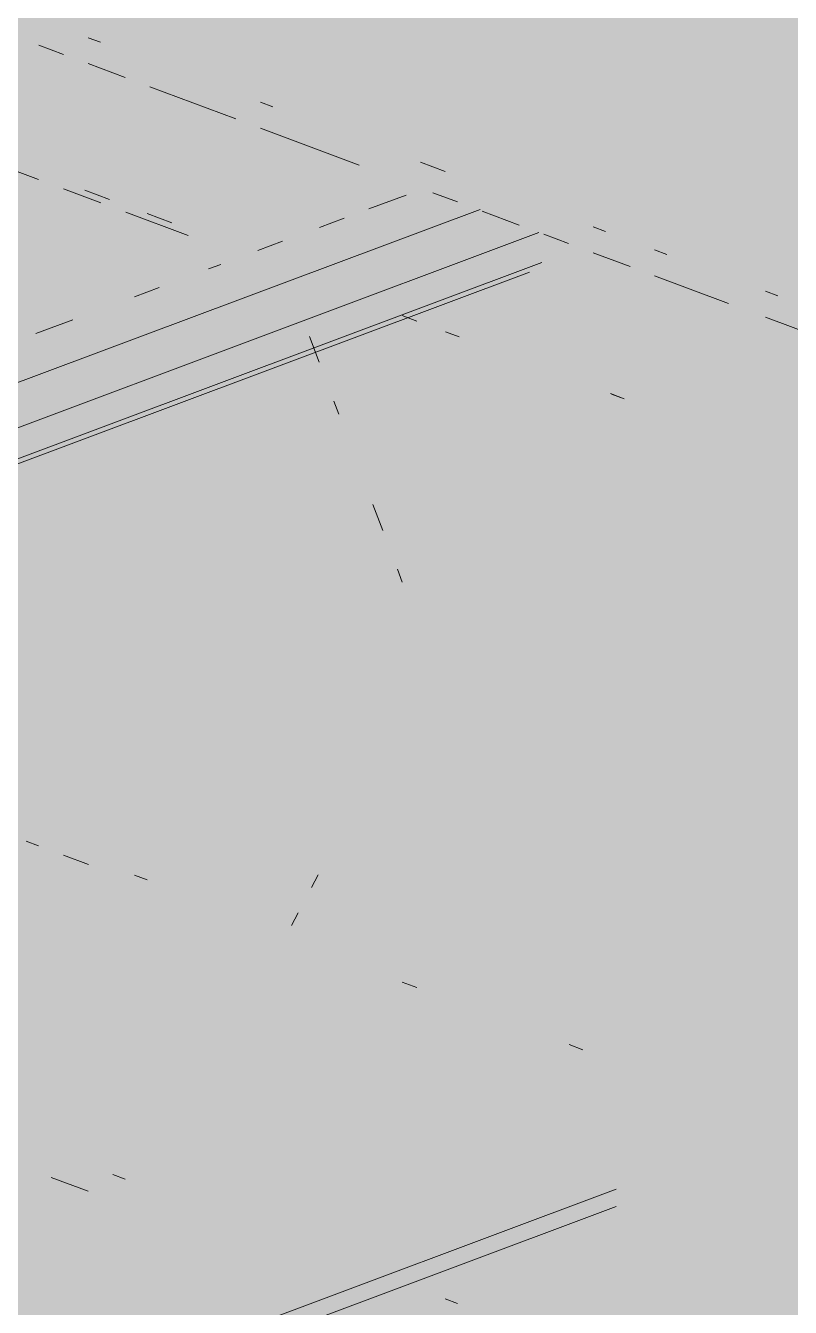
# Paper-space layout '03 3D Building and Roof' of a CAD drawing. Header units: millimetres. Extents: x 5 to 415, y 5 to 292.
# Drawn here: x 89.13 to 92.99, y 74.44 to 80.91 of the extents above; entities that cross this region are included whole.
import ezdxf

# ---------------------------------------------------------------- set-up
doc = ezdxf.new("R2010")
doc.units = ezdxf.units.MM
doc.layers.add('EXISTING', color=7, linetype='Continuous')
doc.layers.add('IMAGES', color=7, linetype='Continuous')

# ---------------------------------------------------------------- blocks, each defined once
blk = doc.blocks.new('SHEET_03')
at = {"layer": 'EXISTING', "color": 250, "lineweight": 9}
for p, q in [((89.3195, 80.7651), (89.1952, 80.8117)), ((89.4439, 80.8496), (89.506, 80.8263)), ((89.6304, 80.6486), (89.4439, 80.7185)), ((90.19, 80.439), (89.7548, 80.602)), ((90.3144, 80.5235), (90.3765, 80.5002)), ((90.8118, 80.2061), (90.3144, 80.3924)), ((91.1227, 80.2207), (91.247, 80.1741)), ((89.0046, 80.2043), (89.1934, 80.1336)), ((89.3192, 80.0865), (89.5079, 80.0158)), ((89.5523, 80.0325), (89.4265, 80.0796)), ((90.8618, 79.9848), (91.0488, 80.0548)), ((91.3092, 80.0197), (91.1848, 80.0663)), ((66.8128, 70.7631), (91.423, 79.9823)), ((89.6337, 79.9687), (89.9483, 79.8508)), ((89.8669, 79.9146), (89.7411, 79.9618)), ((91.6201, 79.9033), (91.4336, 79.9731)), ((90.6126, 79.8914), (90.7372, 79.9381)), ((91.7199, 79.8651), (67.4212, 70.7626)), ((91.8688, 79.8101), (91.7444, 79.8567)), ((91.9932, 79.8946), (92.0553, 79.8713)), ((90.3011, 79.7747), (90.4257, 79.8214)), ((92.304, 79.7782), (92.3662, 79.7549)), ((67.8719, 70.7746), (91.7345, 79.7136)), ((90.0519, 79.6814), (90.1142, 79.7047)), ((92.1797, 79.6936), (91.9932, 79.7635)), ((67.9339, 70.7723), (91.6718, 79.6647)), ((92.6771, 79.5073), (92.304, 79.6471)), ((89.6781, 79.5413), (89.8027, 79.588)), ((92.8636, 79.5685), (92.9258, 79.5452)), ((91.1039, 79.4179), (91.0298, 79.4457)), ((89.1796, 79.3546), (89.3665, 79.4246)), ((93.5476, 79.1812), (92.8636, 79.4374)), ((90.5607, 79.3408), (90.6101, 79.2101)), ((91.3168, 79.3382), (91.2474, 79.3642)), ((90.6842, 79.014), (90.7089, 78.9487)), ((92.1501, 79.026), (92.0806, 79.052)), ((92.0871, 79.0496), (92.1501, 79.026)), ((90.8817, 78.4912), (90.9311, 78.3604)), ((91.0051, 78.1643), (91.0298, 78.099)), ((89.1934, 76.7669), (89.1304, 76.7904)), ((89.445, 76.6726), (89.3192, 76.7198)), ((89.6782, 76.6186), (89.7411, 76.595)), ((90.6056, 76.6204), (90.5719, 76.5565)), ((90.5046, 76.4287), (90.4709, 76.3648)), ((91.0298, 76.0789), (91.1039, 76.0512)), ((91.8723, 75.7633), (91.9417, 75.7373)), ((89.5682, 75.1071), (89.6304, 75.0838)), ((89.4439, 75.0225), (89.2573, 75.0924)), ((83.0126, 71.6253), (92.11, 75.0332)), ((83.1995, 71.6079), (92.11, 74.9458)), ((91.247, 74.4782), (91.3092, 74.4549))]:
    blk.add_line(p, q, dxfattribs=at)
at = {"layer": 'IMAGES', "color": 7}
for points in [[(88.8119, 80.8), (89.1546, 80.8), (88.8119, 80.9714), (89.1546, 80.9714)], [(89.1546, 80.8), (89.4974, 80.8), (89.1546, 80.9714), (89.4974, 80.9714)], [(89.4974, 80.8), (90.8683, 80.8), (89.4974, 80.9714), (90.8683, 80.9714)], [(90.8683, 80.8), (91.3824, 80.8), (90.8683, 80.9714), (91.3824, 80.9714)], [(91.3824, 80.8), (91.5537, 80.8), (91.3824, 80.9714), (91.5537, 80.9714)], [(91.5537, 80.8), (92.0678, 80.8), (91.5537, 80.9714), (92.0678, 80.9714)], [(92.0678, 80.8), (92.4105, 80.8), (92.0678, 80.9714), (92.4105, 80.9714)], [(92.4105, 80.8), (92.5819, 80.8), (92.4105, 80.9714), (92.5819, 80.9714)], [(92.5819, 80.8), (106.1196, 80.8), (92.5819, 80.9714), (106.1196, 80.9714)], [(88.8119, 80.6286), (89.1546, 80.6286), (88.8119, 80.8), (89.1546, 80.8)], [(89.1546, 80.6286), (89.326, 80.6286), (89.1546, 80.8), (89.326, 80.8)], [(89.326, 80.6286), (89.4974, 80.6286), (89.326, 80.8), (89.4974, 80.8)], [(89.4974, 80.6286), (89.6687, 80.6286), (89.4974, 80.8), (89.6687, 80.8)], [(89.6687, 80.6286), (89.8401, 80.6286), (89.6687, 80.8), (89.8401, 80.8)], [(89.8401, 80.6286), (90.1828, 80.6286), (89.8401, 80.8), (90.1828, 80.8)], [(90.1828, 80.6286), (90.5255, 80.6286), (90.1828, 80.8), (90.5255, 80.8)], [(90.5255, 80.6286), (91.3824, 80.6286), (90.5255, 80.8), (91.3824, 80.8)], [(91.3824, 80.6286), (91.5537, 80.6286), (91.3824, 80.8), (91.5537, 80.8)], [(91.5537, 80.6286), (91.7251, 80.6286), (91.5537, 80.8), (91.7251, 80.8)], [(91.7251, 80.6286), (92.0678, 80.6286), (91.7251, 80.8), (92.0678, 80.8)], [(92.0678, 80.6286), (92.5819, 80.6286), (92.0678, 80.8), (92.5819, 80.8)], [(92.5819, 80.6286), (92.9246, 80.6286), (92.5819, 80.8), (92.9246, 80.8)], [(92.9246, 80.6286), (106.6337, 80.6286), (92.9246, 80.8), (106.6337, 80.8)], [(88.8119, 80.4571), (89.1546, 80.4571), (88.8119, 80.6286), (89.1546, 80.6286)], [(89.1546, 80.4571), (89.326, 80.4571), (89.1546, 80.6286), (89.326, 80.6286)], [(89.326, 80.4571), (89.4974, 80.4571), (89.326, 80.6286), (89.4974, 80.6286)], [(89.4974, 80.4571), (89.6687, 80.4571), (89.4974, 80.6286), (89.6687, 80.6286)], [(89.6687, 80.4571), (89.8401, 80.4571), (89.6687, 80.6286), (89.8401, 80.6286)], [(89.8401, 80.4571), (90.1828, 80.4571), (89.8401, 80.6286), (90.1828, 80.6286)], [(90.1828, 80.2857), (90.3542, 80.2857), (90.1828, 80.6286), (90.3542, 80.6286)], [(90.3542, 80.4571), (90.5255, 80.4571), (90.3542, 80.6286), (90.5255, 80.6286)], [(90.5255, 80.4571), (90.6969, 80.4571), (90.5255, 80.6286), (90.6969, 80.6286)], [(90.6969, 80.4571), (90.8683, 80.4571), (90.6969, 80.6286), (90.8683, 80.6286)], [(90.8683, 80.4571), (92.0678, 80.4571), (90.8683, 80.6286), (92.0678, 80.6286)], [(92.0678, 80.4571), (92.2392, 80.4571), (92.0678, 80.6286), (92.2392, 80.6286)], [(92.2392, 80.4571), (92.4105, 80.4571), (92.2392, 80.6286), (92.4105, 80.6286)], [(92.4105, 80.4571), (92.5819, 80.4571), (92.4105, 80.6286), (92.5819, 80.6286)], [(92.5819, 80.4571), (92.9246, 80.4571), (92.5819, 80.6286), (92.9246, 80.6286)], [(92.9246, 80.4571), (93.4387, 80.4571), (92.9246, 80.6286), (93.4387, 80.6286)], [(88.8119, 80.2857), (89.1546, 80.2857), (88.8119, 80.4571), (89.1546, 80.4571)], [(89.1546, 80.2857), (89.4974, 80.2857), (89.1546, 80.4571), (89.4974, 80.4571)], [(89.4974, 80.2857), (89.6687, 80.2857), (89.4974, 80.4571), (89.6687, 80.4571)], [(89.6687, 80.2857), (89.8401, 80.2857), (89.6687, 80.4571), (89.8401, 80.4571)], [(89.8401, 80.2857), (90.0115, 80.2857), (89.8401, 80.4571), (90.0115, 80.4571)], [(90.0115, 80.2857), (90.1828, 80.2857), (90.0115, 80.4571), (90.1828, 80.4571)], [(90.3542, 80.2857), (90.5255, 80.2857), (90.3542, 80.4571), (90.5255, 80.4571)], [(90.5255, 80.2857), (90.6969, 80.2857), (90.5255, 80.4571), (90.6969, 80.4571)], [(90.6969, 80.2857), (90.8683, 80.2857), (90.6969, 80.4571), (90.8683, 80.4571)], [(90.8683, 80.2857), (91.0396, 80.2857), (90.8683, 80.4571), (91.0396, 80.4571)], [(91.0396, 80.2857), (91.3824, 80.2857), (91.0396, 80.4571), (91.3824, 80.4571)], [(91.3824, 80.2857), (92.2392, 80.2857), (91.3824, 80.4571), (92.2392, 80.4571)], [(92.2392, 80.2857), (92.5819, 80.2857), (92.2392, 80.4571), (92.5819, 80.4571)], [(92.5819, 80.2857), (92.9246, 80.2857), (92.5819, 80.4571), (92.9246, 80.4571)], [(92.9246, 80.2857), (93.096, 80.2857), (92.9246, 80.4571), (93.096, 80.4571)], [(88.8119, 80.1143), (89.1546, 80.1143), (88.8119, 80.2857), (89.1546, 80.2857)], [(89.1546, 80.1143), (89.326, 80.1143), (89.1546, 80.2857), (89.326, 80.2857)], [(89.326, 80.1143), (89.6687, 80.1143), (89.326, 80.2857), (89.6687, 80.2857)], [(89.6687, 80.1143), (90.0115, 80.1143), (89.6687, 80.2857), (90.0115, 80.2857)], [(90.0115, 80.1143), (90.1828, 80.1143), (90.0115, 80.2857), (90.1828, 80.2857)], [(90.1828, 80.1143), (90.3542, 80.1143), (90.1828, 80.2857), (90.3542, 80.2857)], [(90.3542, 80.1143), (90.5255, 80.1143), (90.3542, 80.2857), (90.5255, 80.2857)], [(90.5255, 80.1143), (90.6969, 80.1143), (90.5255, 80.2857), (90.6969, 80.2857)], [(90.6969, 80.1143), (90.8683, 80.1143), (90.6969, 80.2857), (90.8683, 80.2857)], [(90.8683, 80.1143), (91.0396, 80.1143), (90.8683, 80.2857), (91.0396, 80.2857)], [(91.0396, 79.9429), (91.211, 79.9429), (91.0396, 80.2857), (91.211, 80.2857)], [(91.211, 80.1143), (91.3824, 80.1143), (91.211, 80.2857), (91.3824, 80.2857)], [(91.3824, 80.1143), (91.5537, 80.1143), (91.3824, 80.2857), (91.5537, 80.2857)], [(91.5537, 80.1143), (91.8964, 80.1143), (91.5537, 80.2857), (91.8964, 80.2857)], [(91.8964, 80.1143), (92.9246, 80.1143), (91.8964, 80.2857), (92.9246, 80.2857)], [(92.9246, 80.1143), (93.096, 80.1143), (92.9246, 80.2857), (93.096, 80.2857)], [(88.8119, 79.9429), (89.4974, 79.9429), (88.8119, 80.1143), (89.4974, 80.1143)], [(89.4974, 79.9429), (89.6687, 79.9429), (89.4974, 80.1143), (89.6687, 80.1143)], [(89.6687, 79.9429), (89.8401, 79.9429), (89.6687, 80.1143), (89.8401, 80.1143)], [(89.8401, 79.9429), (90.0115, 79.9429), (89.8401, 80.1143), (90.0115, 80.1143)], [(90.0115, 79.9429), (90.1828, 79.9429), (90.0115, 80.1143), (90.1828, 80.1143)], [(90.1828, 79.9429), (90.3542, 79.9429), (90.1828, 80.1143), (90.3542, 80.1143)], [(90.3542, 79.9429), (90.5255, 79.9429), (90.3542, 80.1143), (90.5255, 80.1143)], [(90.5255, 79.9429), (90.8683, 79.9429), (90.5255, 80.1143), (90.8683, 80.1143)], [(90.8683, 79.9429), (91.0396, 79.9429), (90.8683, 80.1143), (91.0396, 80.1143)], [(91.211, 79.9429), (91.3824, 79.9429), (91.211, 80.1143), (91.3824, 80.1143)], [(91.3824, 79.9429), (91.5537, 79.9429), (91.3824, 80.1143), (91.5537, 80.1143)], [(91.5537, 79.9429), (91.8964, 79.9429), (91.5537, 80.1143), (91.8964, 80.1143)], [(91.8964, 79.9429), (92.0678, 79.9429), (91.8964, 80.1143), (92.0678, 80.1143)], [(92.0678, 79.9429), (92.2392, 79.9429), (92.0678, 80.1143), (92.2392, 80.1143)], [(92.2392, 79.9429), (92.4105, 79.9429), (92.2392, 80.1143), (92.4105, 80.1143)], [(92.4105, 79.9429), (93.2674, 79.9429), (92.4105, 80.1143), (93.2674, 80.1143)], [(88.9833, 79.7714), (89.1546, 79.7714), (88.9833, 79.9429), (89.1546, 79.9429)], [(89.1546, 79.7714), (89.326, 79.7714), (89.1546, 79.9429), (89.326, 79.9429)], [(89.326, 79.7714), (89.4974, 79.7714), (89.326, 79.9429), (89.4974, 79.9429)], [(89.4974, 79.7714), (89.6687, 79.7714), (89.4974, 79.9429), (89.6687, 79.9429)], [(89.6687, 79.7714), (89.8401, 79.7714), (89.6687, 79.9429), (89.8401, 79.9429)], [(89.8401, 79.7714), (90.0115, 79.7714), (89.8401, 79.9429), (90.0115, 79.9429)], [(90.0115, 79.7714), (90.1828, 79.7714), (90.0115, 79.9429), (90.1828, 79.9429)], [(90.1828, 79.7714), (90.5255, 79.7714), (90.1828, 79.9429), (90.5255, 79.9429)], [(90.5255, 79.7714), (90.6969, 79.7714), (90.5255, 79.9429), (90.6969, 79.9429)], [(90.6969, 79.7714), (90.8683, 79.7714), (90.6969, 79.9429), (90.8683, 79.9429)], [(90.8683, 79.7714), (91.211, 79.7714), (90.8683, 79.9429), (91.211, 79.9429)], [(91.211, 79.6), (91.5537, 79.6), (91.211, 79.9429), (91.5537, 79.9429)], [(91.5537, 79.7714), (91.7251, 79.7714), (91.5537, 79.9429), (91.7251, 79.9429)], [(91.7251, 79.7714), (92.0678, 79.7714), (91.7251, 79.9429), (92.0678, 79.9429)], [(92.0678, 79.7714), (92.4105, 79.7714), (92.0678, 79.9429), (92.4105, 79.9429)], [(92.4105, 79.7714), (92.5819, 79.7714), (92.4105, 79.9429), (92.5819, 79.9429)], [(92.5819, 79.7714), (93.7814, 79.7714), (92.5819, 79.9429), (93.7814, 79.9429)], [(88.9833, 79.6), (89.4974, 79.6), (88.9833, 79.7714), (89.4974, 79.7714)], [(89.4974, 79.6), (89.6687, 79.6), (89.4974, 79.7714), (89.6687, 79.7714)], [(89.6687, 79.6), (89.8401, 79.6), (89.6687, 79.7714), (89.8401, 79.7714)], [(89.8401, 79.4286), (90.0115, 79.4286), (89.8401, 79.7714), (90.0115, 79.7714)], [(90.0115, 79.6), (90.1828, 79.6), (90.0115, 79.7714), (90.1828, 79.7714)], [(90.1828, 79.6), (90.3542, 79.6), (90.1828, 79.7714), (90.3542, 79.7714)], [(90.3542, 79.6), (90.5255, 79.6), (90.3542, 79.7714), (90.5255, 79.7714)], [(90.5255, 79.4286), (90.8683, 79.4286), (90.5255, 79.7714), (90.8683, 79.7714)], [(90.8683, 79.6), (91.0396, 79.6), (90.8683, 79.7714), (91.0396, 79.7714)], [(91.0396, 79.6), (91.211, 79.6), (91.0396, 79.7714), (91.211, 79.7714)], [(91.5537, 79.6), (91.7251, 79.6), (91.5537, 79.7714), (91.7251, 79.7714)], [(91.7251, 79.6), (91.8964, 79.6), (91.7251, 79.7714), (91.8964, 79.7714)], [(91.8964, 79.6), (92.0678, 79.6), (91.8964, 79.7714), (92.0678, 79.7714)], [(92.0678, 79.6), (92.2392, 79.6), (92.0678, 79.7714), (92.2392, 79.7714)], [(92.2392, 79.6), (92.5819, 79.6), (92.2392, 79.7714), (92.5819, 79.7714)], [(92.5819, 79.6), (92.7533, 79.6), (92.5819, 79.7714), (92.7533, 79.7714)], [(92.7533, 79.6), (94.2955, 79.6), (92.7533, 79.7714), (94.2955, 79.7714)], [(88.8119, 79.4286), (89.1546, 79.4286), (88.8119, 79.6), (89.1546, 79.6)], [(89.1546, 79.4286), (89.326, 79.4286), (89.1546, 79.6), (89.326, 79.6)], [(89.326, 79.4286), (89.4974, 79.4286), (89.326, 79.6), (89.4974, 79.6)], [(89.4974, 79.4286), (89.6687, 79.4286), (89.4974, 79.6), (89.6687, 79.6)], [(89.6687, 79.4286), (89.8401, 79.4286), (89.6687, 79.6), (89.8401, 79.6)], [(90.0115, 79.4286), (90.5255, 79.4286), (90.0115, 79.6), (90.5255, 79.6)], [(90.8683, 79.4286), (91.5537, 79.4286), (90.8683, 79.6), (91.5537, 79.6)], [(91.5537, 79.4286), (91.7251, 79.4286), (91.5537, 79.6), (91.7251, 79.6)], [(91.7251, 79.4286), (91.8964, 79.4286), (91.7251, 79.6), (91.8964, 79.6)], [(91.8964, 79.4286), (92.0678, 79.4286), (91.8964, 79.6), (92.0678, 79.6)], [(92.0678, 79.4286), (92.2392, 79.4286), (92.0678, 79.6), (92.2392, 79.6)], [(92.2392, 79.4286), (92.4105, 79.4286), (92.2392, 79.6), (92.4105, 79.6)], [(92.4105, 79.4286), (92.7533, 79.4286), (92.4105, 79.6), (92.7533, 79.6)], [(92.7533, 79.4286), (92.9246, 79.4286), (92.7533, 79.6), (92.9246, 79.6)], [(92.9246, 79.4286), (93.096, 79.4286), (92.9246, 79.6), (93.096, 79.6)], [(88.9833, 79.2571), (89.1546, 79.2571), (88.9833, 79.4286), (89.1546, 79.4286)], [(89.1546, 79.2571), (89.4974, 79.2571), (89.1546, 79.4286), (89.4974, 79.4286)], [(89.4974, 79.2571), (89.6687, 79.2571), (89.4974, 79.4286), (89.6687, 79.4286)], [(89.6687, 79.2571), (90.1828, 79.2571), (89.6687, 79.4286), (90.1828, 79.4286)], [(90.1828, 79.2571), (90.3542, 79.2571), (90.1828, 79.4286), (90.3542, 79.4286)], [(90.3542, 79.2571), (90.5255, 79.2571), (90.3542, 79.4286), (90.5255, 79.4286)], [(90.5255, 79.2571), (90.8683, 79.2571), (90.5255, 79.4286), (90.8683, 79.4286)], [(90.8683, 79.2571), (91.3824, 79.2571), (90.8683, 79.4286), (91.3824, 79.4286)], [(91.3824, 79.2571), (91.5537, 79.2571), (91.3824, 79.4286), (91.5537, 79.4286)], [(91.5537, 79.2571), (91.8964, 79.2571), (91.5537, 79.4286), (91.8964, 79.4286)], [(91.8964, 79.2571), (92.2392, 79.2571), (91.8964, 79.4286), (92.2392, 79.4286)], [(92.2392, 79.2571), (92.5819, 79.2571), (92.2392, 79.4286), (92.5819, 79.4286)], [(92.5819, 79.2571), (92.9246, 79.2571), (92.5819, 79.4286), (92.9246, 79.4286)], [(92.9246, 79.2571), (93.096, 79.2571), (92.9246, 79.4286), (93.096, 79.4286)], [(88.9833, 79.0857), (89.326, 79.0857), (88.9833, 79.2571), (89.326, 79.2571)], [(89.326, 78.9143), (89.4974, 78.9143), (89.326, 79.2571), (89.4974, 79.2571)], [(89.4974, 79.0857), (89.8401, 79.0857), (89.4974, 79.2571), (89.8401, 79.2571)], [(89.8401, 79.0857), (90.1828, 79.0857), (89.8401, 79.2571), (90.1828, 79.2571)], [(90.1828, 79.0857), (90.6969, 79.0857), (90.1828, 79.2571), (90.6969, 79.2571)], [(90.6969, 79.0857), (90.8683, 79.0857), (90.6969, 79.2571), (90.8683, 79.2571)], [(90.8683, 79.0857), (91.0396, 79.0857), (90.8683, 79.2571), (91.0396, 79.2571)], [(91.0396, 79.0857), (91.211, 79.0857), (91.0396, 79.2571), (91.211, 79.2571)], [(91.211, 79.0857), (91.3824, 79.0857), (91.211, 79.2571), (91.3824, 79.2571)], [(91.3824, 79.0857), (91.7251, 79.0857), (91.3824, 79.2571), (91.7251, 79.2571)], [(91.7251, 79.0857), (91.8964, 79.0857), (91.7251, 79.2571), (91.8964, 79.2571)], [(91.8964, 79.0857), (92.0678, 79.0857), (91.8964, 79.2571), (92.0678, 79.2571)], [(92.0678, 79.0857), (92.2392, 79.0857), (92.0678, 79.2571), (92.2392, 79.2571)], [(92.2392, 79.0857), (92.4105, 79.0857), (92.2392, 79.2571), (92.4105, 79.2571)], [(92.4105, 79.0857), (92.9246, 79.0857), (92.4105, 79.2571), (92.9246, 79.2571)], [(92.9246, 79.0857), (93.096, 79.0857), (92.9246, 79.2571), (93.096, 79.2571)], [(88.9833, 78.7429), (89.1546, 78.7429), (88.9833, 79.0857), (89.1546, 79.0857)], [(89.1546, 78.9143), (89.326, 78.9143), (89.1546, 79.0857), (89.326, 79.0857)], [(89.4974, 78.9143), (90.1828, 78.9143), (89.4974, 79.0857), (90.1828, 79.0857)], [(90.1828, 78.9143), (90.3542, 78.9143), (90.1828, 79.0857), (90.3542, 79.0857)], [(90.3542, 78.9143), (90.6969, 78.9143), (90.3542, 79.0857), (90.6969, 79.0857)], [(90.6969, 78.9143), (90.8683, 78.9143), (90.6969, 79.0857), (90.8683, 79.0857)], [(90.8683, 78.9143), (91.0396, 78.9143), (90.8683, 79.0857), (91.0396, 79.0857)], [(91.0396, 78.9143), (91.211, 78.9143), (91.0396, 79.0857), (91.211, 79.0857)], [(91.211, 78.9143), (91.3824, 78.9143), (91.211, 79.0857), (91.3824, 79.0857)], [(91.3824, 78.9143), (91.5537, 78.9143), (91.3824, 79.0857), (91.5537, 79.0857)], [(91.5537, 78.9143), (91.7251, 78.9143), (91.5537, 79.0857), (91.7251, 79.0857)], [(91.7251, 78.9143), (91.8964, 78.9143), (91.7251, 79.0857), (91.8964, 79.0857)], [(91.8964, 78.9143), (92.0678, 78.9143), (91.8964, 79.0857), (92.0678, 79.0857)], [(92.0678, 78.9143), (92.4105, 78.9143), (92.0678, 79.0857), (92.4105, 79.0857)], [(92.4105, 78.9143), (92.5819, 78.9143), (92.4105, 79.0857), (92.5819, 79.0857)], [(92.5819, 78.9143), (92.7533, 78.9143), (92.5819, 79.0857), (92.7533, 79.0857)], [(92.7533, 78.9143), (92.9246, 78.9143), (92.7533, 79.0857), (92.9246, 79.0857)], [(92.9246, 78.9143), (93.096, 78.9143), (92.9246, 79.0857), (93.096, 79.0857)], [(89.1546, 78.7429), (89.6687, 78.7429), (89.1546, 78.9143), (89.6687, 78.9143)], [(89.6687, 78.7429), (89.8401, 78.7429), (89.6687, 78.9143), (89.8401, 78.9143)], [(89.8401, 78.7429), (90.0115, 78.7429), (89.8401, 78.9143), (90.0115, 78.9143)], [(90.0115, 78.7429), (90.1828, 78.7429), (90.0115, 78.9143), (90.1828, 78.9143)], [(90.1828, 78.7429), (90.3542, 78.7429), (90.1828, 78.9143), (90.3542, 78.9143)], [(90.3542, 78.7429), (90.5255, 78.7429), (90.3542, 78.9143), (90.5255, 78.9143)], [(90.5255, 78.7429), (90.6969, 78.7429), (90.5255, 78.9143), (90.6969, 78.9143)], [(90.6969, 78.7429), (90.8683, 78.7429), (90.6969, 78.9143), (90.8683, 78.9143)], [(90.8683, 78.7429), (91.0396, 78.7429), (90.8683, 78.9143), (91.0396, 78.9143)], [(91.0396, 78.7429), (91.5537, 78.7429), (91.0396, 78.9143), (91.5537, 78.9143)], [(91.5537, 78.7429), (91.8964, 78.7429), (91.5537, 78.9143), (91.8964, 78.9143)], [(91.8964, 78.7429), (92.0678, 78.7429), (91.8964, 78.9143), (92.0678, 78.9143)], [(92.0678, 78.7429), (92.2392, 78.7429), (92.0678, 78.9143), (92.2392, 78.9143)], [(92.2392, 78.7429), (92.4105, 78.7429), (92.2392, 78.9143), (92.4105, 78.9143)], [(92.4105, 78.7429), (92.5819, 78.7429), (92.4105, 78.9143), (92.5819, 78.9143)], [(92.5819, 78.7429), (92.9246, 78.7429), (92.5819, 78.9143), (92.9246, 78.9143)], [(92.9246, 78.7429), (93.2674, 78.7429), (92.9246, 78.9143), (93.2674, 78.9143)], [(88.6405, 78.5714), (89.1546, 78.5714), (88.6405, 78.7429), (89.1546, 78.7429)], [(89.1546, 78.5714), (89.4974, 78.5714), (89.1546, 78.7429), (89.4974, 78.7429)], [(89.4974, 78.5714), (89.6687, 78.5714), (89.4974, 78.7429), (89.6687, 78.7429)], [(89.6687, 78.5714), (89.8401, 78.5714), (89.6687, 78.7429), (89.8401, 78.7429)], [(89.8401, 78.5714), (90.0115, 78.5714), (89.8401, 78.7429), (90.0115, 78.7429)], [(90.0115, 78.5714), (90.1828, 78.5714), (90.0115, 78.7429), (90.1828, 78.7429)], [(90.1828, 78.5714), (90.5255, 78.5714), (90.1828, 78.7429), (90.5255, 78.7429)], [(90.5255, 78.4), (90.6969, 78.4), (90.5255, 78.7429), (90.6969, 78.7429)], [(90.6969, 78.2286), (90.8683, 78.2286), (90.6969, 78.7429), (90.8683, 78.7429)], [(90.8683, 78.5714), (91.0396, 78.5714), (90.8683, 78.7429), (91.0396, 78.7429)], [(91.0396, 78.4), (91.211, 78.4), (91.0396, 78.7429), (91.211, 78.7429)], [(91.211, 78.5714), (92.0678, 78.5714), (91.211, 78.7429), (92.0678, 78.7429)], [(92.0678, 78.5714), (92.2392, 78.5714), (92.0678, 78.7429), (92.2392, 78.7429)], [(92.2392, 78.5714), (92.4105, 78.5714), (92.2392, 78.7429), (92.4105, 78.7429)], [(92.4105, 78.5714), (92.5819, 78.5714), (92.4105, 78.7429), (92.5819, 78.7429)], [(92.5819, 78.5714), (92.7533, 78.5714), (92.5819, 78.7429), (92.7533, 78.7429)], [(92.7533, 78.5714), (92.9246, 78.5714), (92.7533, 78.7429), (92.9246, 78.7429)], [(92.9246, 78.5714), (93.2674, 78.5714), (92.9246, 78.7429), (93.2674, 78.7429)], [(88.9833, 78.4), (89.1546, 78.4), (88.9833, 78.5714), (89.1546, 78.5714)], [(89.1546, 78.4), (89.326, 78.4), (89.1546, 78.5714), (89.326, 78.5714)], [(89.326, 78.4), (89.4974, 78.4), (89.326, 78.5714), (89.4974, 78.5714)], [(89.4974, 78.4), (90.5255, 78.4), (89.4974, 78.5714), (90.5255, 78.5714)], [(90.8683, 78.4), (91.0396, 78.4), (90.8683, 78.5714), (91.0396, 78.5714)], [(91.211, 78.4), (92.5819, 78.4), (91.211, 78.5714), (92.5819, 78.5714)], [(92.5819, 78.4), (92.7533, 78.4), (92.5819, 78.5714), (92.7533, 78.5714)], [(92.7533, 78.4), (92.9246, 78.4), (92.7533, 78.5714), (92.9246, 78.5714)], [(92.9246, 78.4), (93.096, 78.4), (92.9246, 78.5714), (93.096, 78.5714)], [(88.9833, 78.2286), (89.1546, 78.2286), (88.9833, 78.4), (89.1546, 78.4)], [(89.1546, 78.2286), (90.6969, 78.2286), (89.1546, 78.4), (90.6969, 78.4)], [(90.8683, 78.2286), (91.0396, 78.2286), (90.8683, 78.4), (91.0396, 78.4)], [(91.0396, 78.2286), (91.211, 78.2286), (91.0396, 78.4), (91.211, 78.4)], [(91.211, 78.2286), (92.9246, 78.2286), (91.211, 78.4), (92.9246, 78.4)], [(92.9246, 77.2), (93.096, 77.2), (92.9246, 78.4), (93.096, 78.4)], [(88.9833, 77.8857), (90.6969, 77.8857), (88.9833, 78.2286), (90.6969, 78.2286)], [(90.6969, 77.8857), (90.8683, 77.8857), (90.6969, 78.2286), (90.8683, 78.2286)], [(90.8683, 77.8857), (91.0396, 77.8857), (90.8683, 78.2286), (91.0396, 78.2286)], [(91.0396, 77.8857), (91.211, 77.8857), (91.0396, 78.2286), (91.211, 78.2286)], [(91.211, 77.8857), (91.3824, 77.8857), (91.211, 78.2286), (91.3824, 78.2286)], [(91.3824, 78.0571), (92.9246, 78.0571), (91.3824, 78.2286), (92.9246, 78.2286)], [(91.3824, 77.8857), (92.0678, 77.8857), (91.3824, 78.0571), (92.0678, 78.0571)], [(92.0678, 77.8857), (92.4105, 77.8857), (92.0678, 78.0571), (92.4105, 78.0571)], [(92.4105, 77.8857), (92.9246, 77.8857), (92.4105, 78.0571), (92.9246, 78.0571)], [(88.9833, 77.7143), (90.8683, 77.7143), (88.9833, 77.8857), (90.8683, 77.8857)], [(90.8683, 77.5429), (91.0396, 77.5429), (90.8683, 77.8857), (91.0396, 77.8857)], [(91.0396, 77.7143), (91.211, 77.7143), (91.0396, 77.8857), (91.211, 77.8857)], [(91.211, 77.7143), (91.3824, 77.7143), (91.211, 77.8857), (91.3824, 77.8857)], [(91.3824, 77.7143), (91.5537, 77.7143), (91.3824, 77.8857), (91.5537, 77.8857)], [(91.5537, 77.7143), (91.8964, 77.7143), (91.5537, 77.8857), (91.8964, 77.8857)], [(91.8964, 77.5429), (92.0678, 77.5429), (91.8964, 77.8857), (92.0678, 77.8857)], [(92.0678, 77.7143), (92.2392, 77.7143), (92.0678, 77.8857), (92.2392, 77.8857)], [(92.2392, 77.7143), (92.4105, 77.7143), (92.2392, 77.8857), (92.4105, 77.8857)], [(92.4105, 77.7143), (92.5819, 77.7143), (92.4105, 77.8857), (92.5819, 77.8857)], [(92.5819, 77.7143), (92.9246, 77.7143), (92.5819, 77.8857), (92.9246, 77.8857)], [(88.9833, 77.5429), (89.1546, 77.5429), (88.9833, 77.7143), (89.1546, 77.7143)], [(89.1546, 77.5429), (90.8683, 77.5429), (89.1546, 77.7143), (90.8683, 77.7143)], [(91.0396, 77.5429), (91.211, 77.5429), (91.0396, 77.7143), (91.211, 77.7143)], [(91.211, 77.5429), (91.3824, 77.5429), (91.211, 77.7143), (91.3824, 77.7143)], [(91.3824, 77.5429), (91.8964, 77.5429), (91.3824, 77.7143), (91.8964, 77.7143)], [(92.0678, 77.5429), (92.4105, 77.5429), (92.0678, 77.7143), (92.4105, 77.7143)], [(92.4105, 77.5429), (92.9246, 77.5429), (92.4105, 77.7143), (92.9246, 77.7143)], [(88.9833, 77.2), (89.1546, 77.2), (88.9833, 77.5429), (89.1546, 77.5429)], [(89.1546, 77.3714), (91.0396, 77.3714), (89.1546, 77.5429), (91.0396, 77.5429)], [(91.0396, 77.3714), (91.211, 77.3714), (91.0396, 77.5429), (91.211, 77.5429)], [(91.211, 77.3714), (91.3824, 77.3714), (91.211, 77.5429), (91.3824, 77.5429)], [(91.3824, 77.3714), (92.0678, 77.3714), (91.3824, 77.5429), (92.0678, 77.5429)], [(92.0678, 77.3714), (92.2392, 77.3714), (92.0678, 77.5429), (92.2392, 77.5429)], [(92.2392, 77.3714), (92.9246, 77.3714), (92.2392, 77.5429), (92.9246, 77.5429)], [(89.1546, 77.2), (90.6969, 77.2), (89.1546, 77.3714), (90.6969, 77.3714)], [(90.6969, 77.2), (90.8683, 77.2), (90.6969, 77.3714), (90.8683, 77.3714)], [(90.8683, 77.0286), (91.0396, 77.0286), (90.8683, 77.3714), (91.0396, 77.3714)], [(91.0396, 77.2), (91.211, 77.2), (91.0396, 77.3714), (91.211, 77.3714)], [(91.211, 77.2), (91.3824, 77.2), (91.211, 77.3714), (91.3824, 77.3714)], [(91.3824, 77.2), (92.9246, 77.2), (91.3824, 77.3714), (92.9246, 77.3714)], [(88.9833, 77.0286), (89.1546, 77.0286), (88.9833, 77.2), (89.1546, 77.2)], [(89.1546, 77.0286), (89.326, 77.0286), (89.1546, 77.2), (89.326, 77.2)], [(89.326, 77.0286), (90.5255, 77.0286), (89.326, 77.2), (90.5255, 77.2)], [(90.5255, 76.8571), (90.6969, 76.8571), (90.5255, 77.2), (90.6969, 77.2)], [(90.6969, 77.0286), (90.8683, 77.0286), (90.6969, 77.2), (90.8683, 77.2)], [(91.0396, 77.0286), (91.211, 77.0286), (91.0396, 77.2), (91.211, 77.2)], [(91.211, 76.8571), (92.9246, 76.8571), (91.211, 77.2), (92.9246, 77.2)], [(92.9246, 76.5143), (93.096, 76.5143), (92.9246, 77.2), (93.096, 77.2)], [(88.9833, 76.6857), (89.1546, 76.6857), (88.9833, 77.0286), (89.1546, 77.0286)], [(89.1546, 76.8571), (89.4974, 76.8571), (89.1546, 77.0286), (89.4974, 77.0286)], [(89.4974, 76.8571), (90.5255, 76.8571), (89.4974, 77.0286), (90.5255, 77.0286)], [(90.6969, 76.8571), (90.8683, 76.8571), (90.6969, 77.0286), (90.8683, 77.0286)], [(90.8683, 76.8571), (91.0396, 76.8571), (90.8683, 77.0286), (91.0396, 77.0286)], [(91.0396, 76.8571), (91.211, 76.8571), (91.0396, 77.0286), (91.211, 77.0286)], [(89.1546, 76.6857), (89.326, 76.6857), (89.1546, 76.8571), (89.326, 76.8571)], [(89.326, 76.6857), (89.4974, 76.6857), (89.326, 76.8571), (89.4974, 76.8571)], [(89.4974, 76.6857), (89.6687, 76.6857), (89.4974, 76.8571), (89.6687, 76.8571)], [(89.6687, 76.6857), (90.1828, 76.6857), (89.6687, 76.8571), (90.1828, 76.8571)], [(90.1828, 76.5143), (90.3542, 76.5143), (90.1828, 76.8571), (90.3542, 76.8571)], [(90.3542, 76.6857), (90.5255, 76.6857), (90.3542, 76.8571), (90.5255, 76.8571)], [(90.5255, 76.6857), (90.8683, 76.6857), (90.5255, 76.8571), (90.8683, 76.8571)], [(90.8683, 76.6857), (91.0396, 76.6857), (90.8683, 76.8571), (91.0396, 76.8571)], [(91.0396, 76.6857), (92.0678, 76.6857), (91.0396, 76.8571), (92.0678, 76.8571)], [(92.0678, 76.6857), (92.2392, 76.6857), (92.0678, 76.8571), (92.2392, 76.8571)], [(92.2392, 76.6857), (92.9246, 76.6857), (92.2392, 76.8571), (92.9246, 76.8571)], [(88.9833, 76.5143), (89.1546, 76.5143), (88.9833, 76.6857), (89.1546, 76.6857)], [(89.1546, 76.5143), (89.326, 76.5143), (89.1546, 76.6857), (89.326, 76.6857)], [(89.326, 76.5143), (89.4974, 76.5143), (89.326, 76.6857), (89.4974, 76.6857)], [(89.4974, 76.5143), (89.6687, 76.5143), (89.4974, 76.6857), (89.6687, 76.6857)], [(89.6687, 76.5143), (89.8401, 76.5143), (89.6687, 76.6857), (89.8401, 76.6857)], [(89.8401, 76.5143), (90.1828, 76.5143), (89.8401, 76.6857), (90.1828, 76.6857)], [(90.3542, 76.5143), (90.5255, 76.5143), (90.3542, 76.6857), (90.5255, 76.6857)], [(90.5255, 76.1714), (90.6969, 76.1714), (90.5255, 76.6857), (90.6969, 76.6857)], [(90.6969, 76.5143), (90.8683, 76.5143), (90.6969, 76.6857), (90.8683, 76.6857)], [(90.8683, 76.3429), (91.8964, 76.3429), (90.8683, 76.6857), (91.8964, 76.6857)], [(91.8964, 76.1714), (92.0678, 76.1714), (91.8964, 76.6857), (92.0678, 76.6857)], [(92.0678, 76.3429), (92.2392, 76.3429), (92.0678, 76.6857), (92.2392, 76.6857)], [(92.2392, 76.3429), (92.4105, 76.3429), (92.2392, 76.6857), (92.4105, 76.6857)], [(92.4105, 76.1714), (92.5819, 76.1714), (92.4105, 76.6857), (92.5819, 76.6857)], [(92.5819, 76.1714), (92.9246, 76.1714), (92.5819, 76.6857), (92.9246, 76.6857)], [(88.9833, 76.3429), (89.1546, 76.3429), (88.9833, 76.5143), (89.1546, 76.5143)], [(89.1546, 76.3429), (89.326, 76.3429), (89.1546, 76.5143), (89.326, 76.5143)], [(89.326, 76.3429), (89.6687, 76.3429), (89.326, 76.5143), (89.6687, 76.5143)], [(89.6687, 76.3429), (90.0115, 76.3429), (89.6687, 76.5143), (90.0115, 76.5143)], [(90.0115, 76.3429), (90.1828, 76.3429), (90.0115, 76.5143), (90.1828, 76.5143)], [(90.1828, 76.3429), (90.3542, 76.3429), (90.1828, 76.5143), (90.3542, 76.5143)], [(90.3542, 76.3429), (90.5255, 76.3429), (90.3542, 76.5143), (90.5255, 76.5143)], [(90.6969, 76.3429), (90.8683, 76.3429), (90.6969, 76.5143), (90.8683, 76.5143)], [(92.9246, 75.6571), (93.096, 75.6571), (92.9246, 76.5143), (93.096, 76.5143)], [(87.9551, 76.1714), (89.6687, 76.1714), (87.9551, 76.3429), (89.6687, 76.3429)], [(89.6687, 76.1714), (89.8401, 76.1714), (89.6687, 76.3429), (89.8401, 76.3429)], [(89.8401, 76.1714), (90.0115, 76.1714), (89.8401, 76.3429), (90.0115, 76.3429)], [(90.0115, 76.1714), (90.1828, 76.1714), (90.0115, 76.3429), (90.1828, 76.3429)], [(90.1828, 76.1714), (90.3542, 76.1714), (90.1828, 76.3429), (90.3542, 76.3429)], [(90.3542, 76.1714), (90.5255, 76.1714), (90.3542, 76.3429), (90.5255, 76.3429)], [(90.6969, 76.1714), (90.8683, 76.1714), (90.6969, 76.3429), (90.8683, 76.3429)], [(90.8683, 76.1714), (91.0396, 76.1714), (90.8683, 76.3429), (91.0396, 76.3429)], [(91.0396, 76.1714), (91.3824, 76.1714), (91.0396, 76.3429), (91.3824, 76.3429)], [(91.3824, 76.1714), (91.8964, 76.1714), (91.3824, 76.3429), (91.8964, 76.3429)], [(92.0678, 76.1714), (92.2392, 76.1714), (92.0678, 76.3429), (92.2392, 76.3429)], [(92.2392, 76.1714), (92.4105, 76.1714), (92.2392, 76.3429), (92.4105, 76.3429)], [(88.8119, 76), (90.0115, 76), (88.8119, 76.1714), (90.0115, 76.1714)], [(90.0115, 76), (90.3542, 76), (90.0115, 76.1714), (90.3542, 76.1714)], [(90.3542, 76), (90.5255, 76), (90.3542, 76.1714), (90.5255, 76.1714)], [(90.5255, 76), (90.6969, 76), (90.5255, 76.1714), (90.6969, 76.1714)], [(90.6969, 76), (90.8683, 76), (90.6969, 76.1714), (90.8683, 76.1714)], [(90.8683, 76), (91.0396, 76), (90.8683, 76.1714), (91.0396, 76.1714)], [(91.0396, 76), (91.211, 76), (91.0396, 76.1714), (91.211, 76.1714)], [(91.211, 76), (91.3824, 76), (91.211, 76.1714), (91.3824, 76.1714)], [(91.3824, 76), (91.5537, 76), (91.3824, 76.1714), (91.5537, 76.1714)], [(91.5537, 76), (92.0678, 76), (91.5537, 76.1714), (92.0678, 76.1714)], [(92.0678, 76), (92.2392, 76), (92.0678, 76.1714), (92.2392, 76.1714)], [(92.2392, 76), (92.4105, 76), (92.2392, 76.1714), (92.4105, 76.1714)], [(92.4105, 76), (92.9246, 76), (92.4105, 76.1714), (92.9246, 76.1714)], [(88.9833, 75.8286), (90.5255, 75.8286), (88.9833, 76), (90.5255, 76)], [(90.5255, 75.8286), (90.6969, 75.8286), (90.5255, 76), (90.6969, 76)], [(90.6969, 75.8286), (90.8683, 75.8286), (90.6969, 76), (90.8683, 76)], [(90.8683, 75.8286), (91.0396, 75.8286), (90.8683, 76), (91.0396, 76)], [(91.0396, 75.8286), (91.211, 75.8286), (91.0396, 76), (91.211, 76)], [(91.211, 75.8286), (91.3824, 75.8286), (91.211, 76), (91.3824, 76)], [(91.3824, 75.8286), (91.5537, 75.8286), (91.3824, 76), (91.5537, 76)], [(91.5537, 75.8286), (91.7251, 75.8286), (91.5537, 76), (91.7251, 76)], [(91.7251, 75.8286), (91.8964, 75.8286), (91.7251, 76), (91.8964, 76)], [(91.8964, 75.8286), (92.2392, 75.8286), (91.8964, 76), (92.2392, 76)], [(92.2392, 75.8286), (92.9246, 75.8286), (92.2392, 76), (92.9246, 76)], [(88.9833, 75.6571), (89.326, 75.6571), (88.9833, 75.8286), (89.326, 75.8286)], [(89.326, 75.6571), (90.8683, 75.6571), (89.326, 75.8286), (90.8683, 75.8286)], [(90.8683, 75.6571), (91.0396, 75.6571), (90.8683, 75.8286), (91.0396, 75.8286)], [(91.0396, 75.6571), (91.211, 75.6571), (91.0396, 75.8286), (91.211, 75.8286)], [(91.211, 75.6571), (91.3824, 75.6571), (91.211, 75.8286), (91.3824, 75.8286)], [(91.3824, 75.6571), (91.5537, 75.6571), (91.3824, 75.8286), (91.5537, 75.8286)], [(91.5537, 75.6571), (91.7251, 75.6571), (91.5537, 75.8286), (91.7251, 75.8286)], [(91.7251, 75.6571), (91.8964, 75.6571), (91.7251, 75.8286), (91.8964, 75.8286)], [(91.8964, 75.4857), (92.0678, 75.4857), (91.8964, 75.8286), (92.0678, 75.8286)], [(92.0678, 75.6571), (92.2392, 75.6571), (92.0678, 75.8286), (92.2392, 75.8286)], [(92.2392, 75.6571), (92.4105, 75.6571), (92.2392, 75.8286), (92.4105, 75.8286)], [(92.4105, 75.6571), (92.5819, 75.6571), (92.4105, 75.8286), (92.5819, 75.8286)], [(92.5819, 75.6571), (92.9246, 75.6571), (92.5819, 75.8286), (92.9246, 75.8286)], [(88.9833, 75.4857), (89.326, 75.4857), (88.9833, 75.6571), (89.326, 75.6571)], [(89.326, 75.4857), (89.6687, 75.4857), (89.326, 75.6571), (89.6687, 75.6571)], [(89.6687, 75.4857), (90.6969, 75.4857), (89.6687, 75.6571), (90.6969, 75.6571)], [(90.6969, 75.3143), (90.8683, 75.3143), (90.6969, 75.6571), (90.8683, 75.6571)], [(90.8683, 75.4857), (91.211, 75.4857), (90.8683, 75.6571), (91.211, 75.6571)], [(91.211, 75.4857), (91.5537, 75.4857), (91.211, 75.6571), (91.5537, 75.6571)], [(91.5537, 75.4857), (91.7251, 75.4857), (91.5537, 75.6571), (91.7251, 75.6571)], [(91.7251, 75.4857), (91.8964, 75.4857), (91.7251, 75.6571), (91.8964, 75.6571)], [(92.0678, 75.4857), (92.2392, 75.4857), (92.0678, 75.6571), (92.2392, 75.6571)], [(92.2392, 75.4857), (92.4105, 75.4857), (92.2392, 75.6571), (92.4105, 75.6571)], [(92.4105, 75.4857), (92.5819, 75.4857), (92.4105, 75.6571), (92.5819, 75.6571)], [(92.5819, 75.4857), (92.7533, 75.4857), (92.5819, 75.6571), (92.7533, 75.6571)], [(92.7533, 75.4857), (93.096, 75.4857), (92.7533, 75.6571), (93.096, 75.6571)], [(88.9833, 75.3143), (89.1546, 75.3143), (88.9833, 75.4857), (89.1546, 75.4857)], [(89.1546, 75.1429), (89.326, 75.1429), (89.1546, 75.4857), (89.326, 75.4857)], [(89.326, 75.3143), (89.4974, 75.3143), (89.326, 75.4857), (89.4974, 75.4857)], [(89.4974, 75.3143), (89.6687, 75.3143), (89.4974, 75.4857), (89.6687, 75.4857)], [(89.6687, 75.3143), (90.0115, 75.3143), (89.6687, 75.4857), (90.0115, 75.4857)], [(90.0115, 75.3143), (90.1828, 75.3143), (90.0115, 75.4857), (90.1828, 75.4857)], [(90.1828, 75.3143), (90.5255, 75.3143), (90.1828, 75.4857), (90.5255, 75.4857)], [(90.5255, 75.3143), (90.6969, 75.3143), (90.5255, 75.4857), (90.6969, 75.4857)], [(90.8683, 75.3143), (91.211, 75.3143), (90.8683, 75.4857), (91.211, 75.4857)], [(91.211, 75.3143), (91.3824, 75.3143), (91.211, 75.4857), (91.3824, 75.4857)], [(91.3824, 75.3143), (91.8964, 75.3143), (91.3824, 75.4857), (91.8964, 75.4857)], [(91.8964, 75.3143), (92.2392, 75.3143), (91.8964, 75.4857), (92.2392, 75.4857)], [(92.2392, 75.3143), (92.4105, 75.3143), (92.2392, 75.4857), (92.4105, 75.4857)], [(92.4105, 75.3143), (92.5819, 75.3143), (92.4105, 75.4857), (92.5819, 75.4857)], [(92.5819, 75.3143), (92.7533, 75.3143), (92.5819, 75.4857), (92.7533, 75.4857)], [(92.7533, 75.3143), (92.9246, 75.3143), (92.7533, 75.4857), (92.9246, 75.4857)], [(92.9246, 75.1429), (93.2674, 75.1429), (92.9246, 75.4857), (93.2674, 75.4857)], [(88.9833, 75.1429), (89.1546, 75.1429), (88.9833, 75.3143), (89.1546, 75.3143)], [(89.326, 75.1429), (89.6687, 75.1429), (89.326, 75.3143), (89.6687, 75.3143)], [(89.6687, 75.1429), (89.8401, 75.1429), (89.6687, 75.3143), (89.8401, 75.3143)], [(89.8401, 75.1429), (90.0115, 75.1429), (89.8401, 75.3143), (90.0115, 75.3143)], [(90.0115, 75.1429), (90.1828, 75.1429), (90.0115, 75.3143), (90.1828, 75.3143)], [(90.1828, 75.1429), (90.3542, 75.1429), (90.1828, 75.3143), (90.3542, 75.3143)], [(90.3542, 75.1429), (90.5255, 75.1429), (90.3542, 75.3143), (90.5255, 75.3143)], [(90.5255, 75.1429), (90.6969, 75.1429), (90.5255, 75.3143), (90.6969, 75.3143)], [(90.6969, 75.1429), (91.7251, 75.1429), (90.6969, 75.3143), (91.7251, 75.3143)], [(91.7251, 75.1429), (91.8964, 75.1429), (91.7251, 75.3143), (91.8964, 75.3143)], [(91.8964, 75.1429), (92.0678, 75.1429), (91.8964, 75.3143), (92.0678, 75.3143)], [(92.0678, 75.1429), (92.2392, 75.1429), (92.0678, 75.3143), (92.2392, 75.3143)], [(92.2392, 75.1429), (92.5819, 75.1429), (92.2392, 75.3143), (92.5819, 75.3143)], [(92.5819, 75.1429), (92.7533, 75.1429), (92.5819, 75.3143), (92.7533, 75.3143)], [(92.7533, 75.1429), (92.9246, 75.1429), (92.7533, 75.3143), (92.9246, 75.3143)], [(88.9833, 74.9714), (89.1546, 74.9714), (88.9833, 75.1429), (89.1546, 75.1429)], [(89.1546, 74.9714), (89.326, 74.9714), (89.1546, 75.1429), (89.326, 75.1429)], [(89.326, 74.9714), (89.4974, 74.9714), (89.326, 75.1429), (89.4974, 75.1429)], [(89.4974, 74.9714), (89.6687, 74.9714), (89.4974, 75.1429), (89.6687, 75.1429)], [(89.6687, 74.9714), (89.8401, 74.9714), (89.6687, 75.1429), (89.8401, 75.1429)], [(89.8401, 74.9714), (90.0115, 74.9714), (89.8401, 75.1429), (90.0115, 75.1429)], [(90.0115, 74.9714), (90.1828, 74.9714), (90.0115, 75.1429), (90.1828, 75.1429)], [(90.1828, 74.9714), (91.5537, 74.9714), (90.1828, 75.1429), (91.5537, 75.1429)], [(91.5537, 74.9714), (91.8964, 74.9714), (91.5537, 75.1429), (91.8964, 75.1429)], [(91.8964, 74.9714), (92.0678, 74.9714), (91.8964, 75.1429), (92.0678, 75.1429)], [(92.0678, 74.9714), (92.2392, 74.9714), (92.0678, 75.1429), (92.2392, 75.1429)], [(92.2392, 74.9714), (92.4105, 74.9714), (92.2392, 75.1429), (92.4105, 75.1429)], [(92.4105, 74.6286), (92.5819, 74.6286), (92.4105, 75.1429), (92.5819, 75.1429)], [(92.5819, 74.9714), (92.7533, 74.9714), (92.5819, 75.1429), (92.7533, 75.1429)], [(92.7533, 74.9714), (93.096, 74.9714), (92.7533, 75.1429), (93.096, 75.1429)], [(88.9833, 74.8), (89.1546, 74.8), (88.9833, 74.9714), (89.1546, 74.9714)], [(89.1546, 74.8), (89.326, 74.8), (89.1546, 74.9714), (89.326, 74.9714)], [(89.326, 74.8), (89.4974, 74.8), (89.326, 74.9714), (89.4974, 74.9714)], [(89.4974, 74.8), (89.6687, 74.8), (89.4974, 74.9714), (89.6687, 74.9714)], [(89.6687, 74.8), (89.8401, 74.8), (89.6687, 74.9714), (89.8401, 74.9714)], [(89.8401, 74.8), (90.0115, 74.8), (89.8401, 74.9714), (90.0115, 74.9714)], [(90.0115, 74.8), (91.0396, 74.8), (90.0115, 74.9714), (91.0396, 74.9714)], [(91.0396, 74.8), (91.211, 74.8), (91.0396, 74.9714), (91.211, 74.9714)], [(91.211, 74.8), (91.3824, 74.8), (91.211, 74.9714), (91.3824, 74.9714)], [(91.3824, 74.8), (91.5537, 74.8), (91.3824, 74.9714), (91.5537, 74.9714)], [(91.5537, 74.8), (91.7251, 74.8), (91.5537, 74.9714), (91.7251, 74.9714)], [(91.7251, 74.8), (92.2392, 74.8), (91.7251, 74.9714), (92.2392, 74.9714)], [(92.2392, 74.6286), (92.4105, 74.6286), (92.2392, 74.9714), (92.4105, 74.9714)], [(92.5819, 74.8), (93.2674, 74.8), (92.5819, 74.9714), (93.2674, 74.9714)], [(88.9833, 74.6286), (89.326, 74.6286), (88.9833, 74.8), (89.326, 74.8)], [(89.326, 74.6286), (89.4974, 74.6286), (89.326, 74.8), (89.4974, 74.8)], [(89.4974, 74.6286), (90.0115, 74.6286), (89.4974, 74.8), (90.0115, 74.8)], [(90.0115, 74.6286), (90.5255, 74.6286), (90.0115, 74.8), (90.5255, 74.8)], [(90.5255, 74.6286), (90.6969, 74.6286), (90.5255, 74.8), (90.6969, 74.8)], [(90.6969, 74.6286), (90.8683, 74.6286), (90.6969, 74.8), (90.8683, 74.8)], [(90.8683, 74.6286), (91.0396, 74.6286), (90.8683, 74.8), (91.0396, 74.8)], [(91.0396, 74.6286), (91.211, 74.6286), (91.0396, 74.8), (91.211, 74.8)], [(91.211, 74.6286), (91.3824, 74.6286), (91.211, 74.8), (91.3824, 74.8)], [(91.3824, 74.6286), (91.7251, 74.6286), (91.3824, 74.8), (91.7251, 74.8)], [(91.7251, 74.6286), (91.8964, 74.6286), (91.7251, 74.8), (91.8964, 74.8)], [(91.8964, 74.6286), (92.2392, 74.6286), (91.8964, 74.8), (92.2392, 74.8)], [(92.5819, 74.6286), (93.6101, 74.6286), (92.5819, 74.8), (93.6101, 74.8)], [(88.6405, 74.4571), (89.1546, 74.4571), (88.6405, 74.6286), (89.1546, 74.6286)], [(89.1546, 74.4571), (89.4974, 74.4571), (89.1546, 74.6286), (89.4974, 74.6286)], [(89.4974, 74.4571), (90.0115, 74.4571), (89.4974, 74.6286), (90.0115, 74.6286)], [(90.0115, 74.4571), (90.3542, 74.4571), (90.0115, 74.6286), (90.3542, 74.6286)], [(90.3542, 74.4571), (90.5255, 74.4571), (90.3542, 74.6286), (90.5255, 74.6286)], [(90.5255, 74.4571), (90.6969, 74.4571), (90.5255, 74.6286), (90.6969, 74.6286)], [(90.6969, 74.4571), (90.8683, 74.4571), (90.6969, 74.6286), (90.8683, 74.6286)], [(90.8683, 74.4571), (91.3824, 74.4571), (90.8683, 74.6286), (91.3824, 74.6286)], [(91.3824, 74.4571), (91.5537, 74.4571), (91.3824, 74.6286), (91.5537, 74.6286)], [(91.5537, 74.2857), (91.7251, 74.2857), (91.5537, 74.6286), (91.7251, 74.6286)], [(91.7251, 74.4571), (91.8964, 74.4571), (91.7251, 74.6286), (91.8964, 74.6286)], [(91.8964, 74.4571), (92.0678, 74.4571), (91.8964, 74.6286), (92.0678, 74.6286)], [(92.0678, 74.4571), (92.2392, 74.4571), (92.0678, 74.6286), (92.2392, 74.6286)], [(92.2392, 74.4571), (92.4105, 74.4571), (92.2392, 74.6286), (92.4105, 74.6286)], [(92.4105, 74.4571), (94.1242, 74.4571), (92.4105, 74.6286), (94.1242, 74.6286)], [(88.4692, 74.2857), (89.6687, 74.2857), (88.4692, 74.4571), (89.6687, 74.4571)], [(89.6687, 74.2857), (89.8401, 74.2857), (89.6687, 74.4571), (89.8401, 74.4571)], [(89.8401, 74.2857), (90.0115, 74.2857), (89.8401, 74.4571), (90.0115, 74.4571)], [(90.0115, 74.2857), (90.1828, 74.2857), (90.0115, 74.4571), (90.1828, 74.4571)], [(90.1828, 74.2857), (90.3542, 74.2857), (90.1828, 74.4571), (90.3542, 74.4571)], [(90.3542, 74.1143), (90.5255, 74.1143), (90.3542, 74.4571), (90.5255, 74.4571)], [(90.5255, 74.2857), (90.8683, 74.2857), (90.5255, 74.4571), (90.8683, 74.4571)], [(90.8683, 74.2857), (91.0396, 74.2857), (90.8683, 74.4571), (91.0396, 74.4571)], [(91.0396, 74.2857), (91.5537, 74.2857), (91.0396, 74.4571), (91.5537, 74.4571)], [(91.7251, 74.2857), (91.8964, 74.2857), (91.7251, 74.4571), (91.8964, 74.4571)], [(91.8964, 74.2857), (92.2392, 74.2857), (91.8964, 74.4571), (92.2392, 74.4571)], [(92.2392, 74.2857), (92.5819, 74.2857), (92.2392, 74.4571), (92.5819, 74.4571)], [(92.5819, 74.2857), (92.7533, 74.2857), (92.5819, 74.4571), (92.7533, 74.4571)], [(92.7533, 74.2857), (92.9246, 74.2857), (92.7533, 74.4571), (92.9246, 74.4571)], [(92.9246, 74.2857), (94.4669, 74.2857), (92.9246, 74.4571), (94.4669, 74.4571)]]:
    blk.add_solid(points, dxfattribs=at)

psp = doc.layouts.new('03 3D Building and Roof')

# ---------------------------------------------------------------- block references
psp.add_blockref('SHEET_03', (0, 0))

doc.saveas('drawing.dxf')
